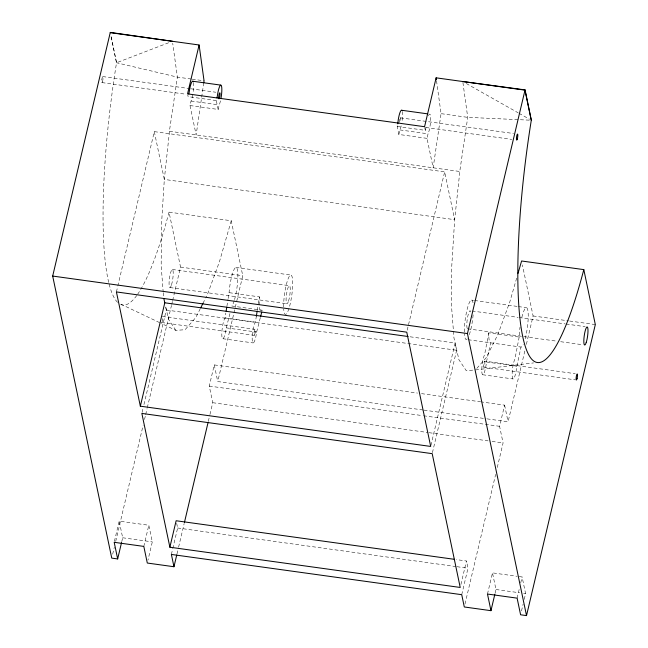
<?xml version="1.0" encoding="UTF-8"?>
<svg xmlns="http://www.w3.org/2000/svg" width="648" height="648" viewBox="0 0 648 648"><rect width="100%" height="100%" fill="white"/><g stroke="black" fill="none" stroke-linecap="round" stroke-linejoin="round"><path stroke-width="0.49" stroke-dasharray="3.24 2.43" d="M203.756 82.798L196.15 134.946L189.994 105.535L191.055 101.031A10.789 1.985 -82.1 0 0 192.845 94.422M436.525 80.822L441.061 113.651L433.164 167.8L427 138.356L428.069 133.82A10.716 1.976 -82.1 0 0 430.693 119.224A10.716 1.976 -82.1 0 0 428.425 115.676M229.919 313.616L226.274 327.864A10.716 1.976 -82.1 0 1 223.05 338.669A10.716 1.976 -82.1 0 1 222.013 330.197A10.716 1.976 -82.1 0 1 225.05 317.925L225.82 313.065M226.905 306.261L227.983 299.465M228.136 298.493L229.068 292.661A19.869 3.661 -82.1 0 1 236.706 267.875A19.869 3.661 -82.1 0 1 234.438 299.959M260.285 317.828L256.64 332.076A10.716 1.976 -82.1 0 1 253.417 342.873A10.716 1.976 -82.1 0 1 252.38 334.409A10.716 1.976 -82.1 0 1 255.417 322.129L256.341 316.305M257.264 310.473L258.196 304.641M258.35 303.669L259.427 296.873L229.068 292.661M488.811 332.845L484.591 354.659A10.716 1.976 -82.1 0 0 481.845 368.064A10.716 1.976 -82.1 0 0 483.424 374.317A10.716 1.976 -82.1 0 0 486.454 361.997L490.658 342.849A19.869 3.661 -82.1 0 1 488.811 332.845L519.178 337.049A19.869 3.661 -82.1 0 1 520.02 327.183M519.178 337.049L514.957 358.862A10.716 1.976 -82.1 0 0 512.212 372.276A10.716 1.976 -82.1 0 0 513.799 378.529A10.716 1.976 -82.1 0 0 516.821 366.209L521.024 347.053A19.869 3.661 -82.1 0 0 523.22 344.509M108.71 282.423A214.634 39.536 -82.1 0 1 116.527 62.751L110.897 35.308M116.413 291.924L117.58 287.007M117.814 286.019L154.305 131.633L444.65 171.874L454.653 219.672L451.761 266.077L451.526 306.148L453.956 337.9L458.938 359.753L466.22 370.616L473.599 370.081M142.09 412.436L143.022 408.491M143.953 404.555L166.301 310.019L165.353 305.5M189.994 105.535L218.141 109.439L216.278 100.553L216.707 98.755M114.413 541.339L119.192 521.138L148.821 525.245L152.304 541.874L147.979 560.155M112.679 554.178L114.299 547.301M115.7 541.396L143.119 425.38M144.52 419.483L145.444 415.546M145.679 414.566L147.072 408.669M147.307 407.681L171.477 305.435M171.712 304.447L172.409 301.498M172.643 300.518L180.541 267.089L169.031 212.123L231.247 220.749L242.757 275.708L236.504 302.171M218.141 109.439L219.202 104.927A10.789 1.985 -82.1 0 0 220.822 99.217M121.767 541.615L122.674 537.767L119.192 521.138M143.816 546.41L148.821 525.245M209.952 414.493L212.738 402.708L209.255 386.07L214.261 364.905L417.498 393.077M171.388 554.437L172.546 549.545M172.781 548.564L177.641 527.982L176.321 521.656M176.977 553.967L178.37 548.07M178.605 547.09L184.178 523.519M208.324 421.37L209.717 415.473M422.982 409.981L217.744 381.542L233.726 313.924M233.952 312.944L236.269 303.151M427 138.356L398.852 134.46L397.175 126.441L397.589 124.708M398.852 134.46L399.929 129.924A10.716 1.976 -82.1 0 0 401.703 123.363M397.175 126.441L425.323 130.345L425.939 127.737A10.716 1.976 -82.1 0 1 426.222 124.999M407.219 330.197L444.65 171.874M430.92 445.443L455.123 343.035L409.074 336.652M432.435 452.677L456.638 350.26L455.123 343.035M460.906 584.512L466.471 560.998L456.459 559.605M497.275 467.5L503.075 442.949L499.592 426.311L504.598 405.146L481.569 401.954M461.732 594.686L467.986 568.223L466.471 560.998M464.997 604.033L495.647 474.377M487.053 418.867L508.081 421.783L524.993 350.252M526.379 344.372L533.101 315.957L522.41 264.919M487.482 594.038L492.488 572.873L517.177 576.299M495.064 593.357L495.971 589.51L492.488 572.873M517.112 598.145L519.153 589.486M520.749 582.755L522.11 576.979L518.165 576.428M521.502 610.934L523.098 604.195M524.232 599.384L525.593 593.617L522.11 576.979M231.247 220.749L219.47 261.662L207.457 294.467L205.659 298.015M516.659 278.122L509.806 301.903L497.794 334.708L486.146 357.777L476.078 369.23M200.289 308.659L195.809 317.528L185.101 329.702L175.883 330.375L161.441 323.498M202.978 303.337L205.214 298.906M111.035 36.547L116.527 62.751L170.578 42.007M475.446 369.943L533.571 362.912M529.278 120.147L467.726 117.353L441.061 113.651M191.209 79.024L177.382 77.112L116.527 62.751M192.197 79.161L204.047 80.806M102.749 76.569L189.767 88.63M190.763 88.768L215.768 92.235M400.496 117.839L513.516 133.504M101.971 82.596L185.984 94.243M425.72 127.47L511.742 139.393M216.278 100.553L188.131 96.657L187.742 94.794M191.055 101.031L219.202 104.927M399.929 129.924L428.069 133.82M169.484 131.252L459.829 171.493M235.904 267.438L290.709 275.036M471.55 300.081L473.55 300.356M474.547 300.494L517.396 306.431M518.392 306.569L526.362 307.679M180.541 267.089L242.757 275.708M533.101 315.957L568.652 320.882M569.641 321.019L595.318 324.575M172.311 269.455L289.332 285.679M472.109 311L518.125 317.374M519.121 317.52L565.129 323.895M566.133 324.032L585.136 326.665M169.97 287.542L286.991 303.766M467.662 328.811L556.681 341.156M560.682 341.707L582.682 344.76M468.172 339.73L521.024 347.053M225.05 317.925L255.417 322.129M166.301 310.019L456.638 350.26M162.421 316.475L255.004 329.306M484.655 361.139A3.046 0.559 -82.1 0 1 484.469 365.804A3.046 0.559 -82.1 0 1 483.53 365.496A3.046 0.559 -82.1 0 1 484.655 361.139L575.246 373.694M486.454 361.997L516.821 366.209M226.274 327.864L256.64 332.076M161.636 322.502L254.219 335.34M483.781 367.157L575.367 379.85M222.871 338.726L253.238 342.938M482.687 374.747L513.054 378.959M421.5 393.628L480.573 401.817M423.986 410.127L486.057 418.73M209.255 386.07L422.504 415.627M423.509 415.765L499.592 426.311M212.738 402.708L427.988 432.54M428.992 432.678L488.057 440.867M492.067 441.418L503.075 442.949M177.641 527.982L455.965 566.563M456.97 566.7L467.986 568.223M122.674 537.767L152.304 541.874M495.971 589.51L519.672 592.79M523.625 593.341L525.593 593.617M120.836 304.155L160.542 323.069M466.293 83.511L518.116 112.793M518.999 113.287L529.538 119.248M175.883 330.375L168.602 319.513L165.459 305.743M504.598 405.146L508.081 421.783M424.748 127.624L425.323 130.345M214.261 364.905L217.744 381.542M154.305 131.633L164.317 179.431L161.417 225.836L161.182 265.907L163.158 291.705M462.915 82.523L467.726 117.353L460.072 169.266L454.653 219.672L164.317 179.431L169.727 129.025L177.382 77.112L172.716 43.278M163.239 292.702L163.612 297.659M169.031 212.123A214.634 39.536 -82.1 0 1 137.238 294.824M136.769 295.48A214.634 39.536 -82.1 0 1 120.852 304.568M117.572 302.349A214.634 39.536 -82.1 0 1 108.937 283.346M467.265 328.487A9.129 1.685 -82.1 0 1 467.799 316.232A9.129 1.685 -82.1 0 1 470.788 311.98M162.689 318.638A3.046 0.559 -82.1 0 1 161.976 322.064M161.798 322.38A3.046 0.559 -82.1 0 1 161.506 322.421M464.349 332.019A19.869 3.661 -82.1 0 1 467.824 306.844A19.869 3.661 -82.1 0 1 473.032 302.81M473.121 314.855A19.869 3.661 -82.1 0 1 468.998 335.502M467.257 338.831A19.869 3.661 -82.1 0 1 464.405 333.558M521.851 317.358A19.869 3.661 -82.1 0 1 527.974 311.243A19.869 3.661 -82.1 0 1 524.864 339.9M400.156 118.276A3.046 0.559 -82.1 0 1 400.788 118.665A3.046 0.559 -82.1 0 1 400.407 122.294M399.411 122.415A3.046 0.559 -82.1 0 1 399.97 118.77M234.203 300.721A19.869 3.661 -82.1 0 1 231.863 306.018L262.229 310.23A19.869 3.661 -82.1 0 1 261.168 311.016M260.285 310.465A19.869 3.661 -82.1 0 1 259.427 296.873M283.63 307.071A19.869 3.661 -82.1 0 1 290.021 275.416A19.869 3.661 -82.1 0 1 290.976 300.202A19.869 3.661 -82.1 0 1 283.703 308.966M402.311 111.529A10.716 1.976 -82.1 0 1 401.857 122.456M193.452 82.523A10.789 1.985 -82.1 0 1 193.007 93.515M102.489 81.664A3.046 0.559 -82.1 0 0 102.886 76.65A3.046 0.559 -82.1 0 0 101.704 80.433A3.046 0.559 -82.1 0 0 102.489 81.664M171.526 284.747A9.129 1.685 -82.1 0 0 172.716 269.714A9.129 1.685 -82.1 0 0 169.168 281.046A9.129 1.685 -82.1 0 0 171.526 284.747M254.745 334.4A3.046 0.559 -82.1 0 0 255.134 329.395A3.046 0.559 -82.1 0 0 253.959 333.169A3.046 0.559 -82.1 0 0 254.745 334.4M288.554 300.964A9.129 1.685 -82.1 0 0 289.737 285.93A9.129 1.685 -82.1 0 0 286.189 297.262A9.129 1.685 -82.1 0 0 288.554 300.964"/><path stroke-width="0.97" d="M203.756 82.798L204.047 80.806L199.106 44.987L110.225 32.667M226.128 311.121L226.751 307.233M256.341 316.305L257.11 311.445M121.541 542.579L117.669 558.932L111.748 558.114L52.682 276.064L110.29 32.4L172.441 41.286M199.106 44.987L187.547 93.863L424.562 126.716L436.12 77.833L524.993 90.153L531.295 120.236A214.634 39.536 -82.1 0 0 525.901 348.284A214.634 39.536 -82.1 0 0 583.808 269.617L521.591 260.99L518.027 273.359M188.771 93.952L189.2 92.146A10.789 1.985 -82.1 0 1 193.104 81.518M140.341 406.183L116.413 291.924L406.758 332.165L430.685 446.432L140.341 406.183L164.786 302.794L163.814 298.517M216.918 97.856L217.347 96.05A10.789 1.985 -82.1 0 1 221.017 85.18A10.789 1.985 -82.1 0 1 220.992 98.326M169.873 547.212L141.855 413.416L432.2 453.657L460.218 587.452L169.873 547.212L176.126 520.749L454.45 559.329M117.669 558.932L114.186 542.303L143.816 546.41L147.299 563.039L173.964 566.733L176.75 554.947M184.413 522.539L208.097 422.35M462.777 81.527L525.058 89.886L531.295 120.236M173.964 566.733L171.388 554.437L461.732 594.686L464.3 606.974L490.965 610.675L487.482 594.038L517.112 598.145L520.595 614.782L526.516 615.6L467.459 333.558L525.058 89.886M490.965 610.675L494.829 594.321M526.516 615.6L595.318 324.575L583.808 269.617M260.528 316.88L261.743 312.125M200.734 307.776L202.978 303.337M192.618 81.219L220.766 85.115M401.476 110.233L427.68 113.862M52.682 276.064L467.459 333.558M164.786 302.794L408.07 336.506M436.12 77.833L436.388 79.826M397.791 123.841A10.716 1.976 -82.1 0 1 401.954 110.533M219.51 97.88A3.046 0.559 -82.1 0 0 219.907 92.875A3.046 0.559 -82.1 0 0 218.724 96.649A3.046 0.559 -82.1 0 0 219.51 97.88M586.238 342.444A9.129 1.685 -82.1 0 0 587.534 327.272A9.129 1.685 -82.1 0 0 583.961 338.248A9.129 1.685 -82.1 0 0 586.238 342.444M577.052 378.635A3.046 0.559 -82.1 0 0 577.238 373.969A3.046 0.559 -82.1 0 0 576.113 378.327A3.046 0.559 -82.1 0 0 577.052 378.635M517.258 139.15A3.046 0.559 -82.1 0 0 517.655 134.136A3.046 0.559 -82.1 0 0 516.472 137.919A3.046 0.559 -82.1 0 0 517.258 139.15"/></g></svg>
